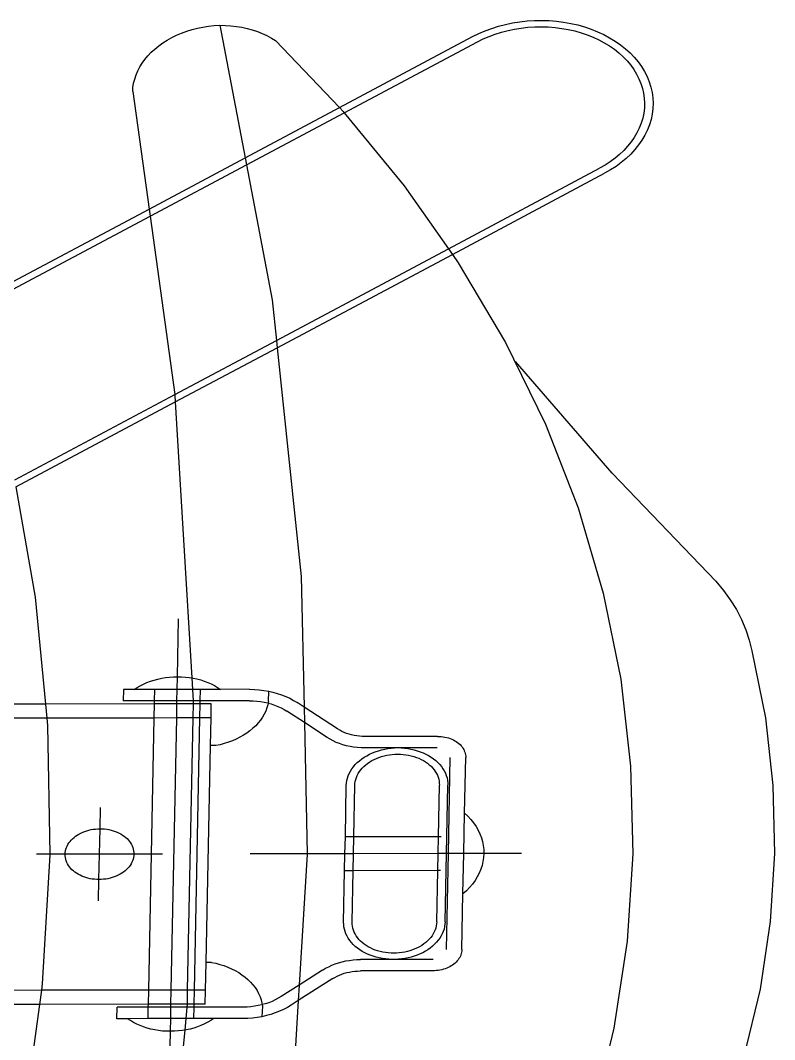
# Model space of a CAD drawing. Extents: x -83 to 83, y -28 to 43.
# Drawn here: x -77.7684 to -77.6009, y -7.412 to -7.1857 of the extents above; entities that cross this region are included whole.
import ezdxf

# ---------------------------------------------------------------- set-up
doc = ezdxf.new("R2010")
doc.units = 0
doc.layers.get('0').update_dxf_attribs({"linetype": 'CONTINUOUS'})

msp = doc.modelspace()

# ---------------------------------------------------------------- linework, layer by layer
for p, q in [((-77.7303, -7.18777), (-77.7291, -7.18746)), ((-77.7291, -7.18746), (-77.72788, -7.18721)), ((-77.72788, -7.18721), (-77.72664, -7.18701)), ((-77.72664, -7.18701), (-77.72538, -7.18687)), ((-77.72538, -7.18687), (-77.72412, -7.18679)), ((-77.72412, -7.18679), (-77.71852, -7.21624)), ((-77.72412, -7.18679), (-77.72289, -7.18682)), ((-77.72289, -7.18682), (-77.72166, -7.18691)), ((-77.72166, -7.18691), (-77.72044, -7.18705)), ((-77.72044, -7.18705), (-77.71925, -7.18725)), ((-77.71925, -7.18725), (-77.71807, -7.18751)), ((-77.71807, -7.18751), (-77.71692, -7.18783)), ((-77.66521, -7.18803), (-77.66374, -7.18749)), ((-77.66374, -7.18749), (-77.66224, -7.18701)), ((-77.66224, -7.18701), (-77.66069, -7.18661)), ((-77.66069, -7.18661), (-77.65912, -7.18628)), ((-77.65912, -7.18628), (-77.65752, -7.18602)), ((-77.65868, -7.18764), (-77.65721, -7.18741)), ((-77.65752, -7.18602), (-77.6559, -7.18584)), ((-77.65721, -7.18741), (-77.65571, -7.18724)), ((-77.6559, -7.18584), (-77.65428, -7.18574)), ((-77.65571, -7.18724), (-77.65421, -7.18715)), ((-77.65428, -7.18574), (-77.65265, -7.18571)), ((-77.65421, -7.18715), (-77.6527, -7.18712)), ((-77.6527, -7.18712), (-77.65119, -7.18717)), ((-77.65265, -7.18571), (-77.65102, -7.18576)), ((-77.65119, -7.18717), (-77.6497, -7.18729)), ((-77.65102, -7.18576), (-77.6494, -7.18589)), ((-77.6497, -7.18729), (-77.64822, -7.18748)), ((-77.6494, -7.18589), (-77.6478, -7.1861)), ((-77.64822, -7.18748), (-77.64676, -7.18774)), ((-77.6478, -7.1861), (-77.64622, -7.18638)), ((-77.64622, -7.18638), (-77.64467, -7.18673)), ((-77.64467, -7.18673), (-77.64316, -7.18716)), ((-77.64316, -7.18716), (-77.64169, -7.18766)), ((-77.7358, -7.1901), (-77.73478, -7.18954)), ((-77.73478, -7.18954), (-77.73372, -7.18902)), ((-77.73372, -7.18902), (-77.73261, -7.18855)), ((-77.73261, -7.18855), (-77.73147, -7.18813)), ((-77.73147, -7.18813), (-77.7303, -7.18777)), ((-77.71692, -7.18783), (-77.7158, -7.1882)), ((-77.7158, -7.1882), (-77.71471, -7.18863)), ((-77.71471, -7.18863), (-77.71367, -7.1891)), ((-77.71367, -7.1891), (-77.71267, -7.18963)), ((-77.71267, -7.18963), (-77.71173, -7.1902)), ((-77.69758, -7.20509), (-77.66799, -7.18932)), ((-77.66799, -7.18932), (-77.66663, -7.18865)), ((-77.66689, -7.19046), (-77.66563, -7.18983)), ((-77.66663, -7.18865), (-77.66521, -7.18803)), ((-77.66563, -7.18983), (-77.66432, -7.18927)), ((-77.66432, -7.18927), (-77.66296, -7.18876)), ((-77.66296, -7.18876), (-77.66157, -7.18832)), ((-77.66157, -7.18832), (-77.66014, -7.18795)), ((-77.66014, -7.18795), (-77.65868, -7.18764)), ((-77.64676, -7.18774), (-77.64532, -7.18806)), ((-77.64532, -7.18806), (-77.64392, -7.18846)), ((-77.64392, -7.18846), (-77.64256, -7.18892)), ((-77.64256, -7.18892), (-77.64124, -7.18945)), ((-77.64169, -7.18766), (-77.64026, -7.18823)), ((-77.64124, -7.18945), (-77.63998, -7.19003)), ((-77.64026, -7.18823), (-77.63889, -7.18886)), ((-77.63889, -7.18886), (-77.63758, -7.18956)), ((-77.63758, -7.18956), (-77.63634, -7.19032)), ((-77.73935, -7.1928), (-77.73855, -7.19207)), ((-77.73855, -7.19207), (-77.73769, -7.19137)), ((-77.73769, -7.19137), (-77.73677, -7.19072)), ((-77.73677, -7.19072), (-77.7358, -7.1901)), ((-77.71173, -7.1902), (-77.69758, -7.20509)), ((-77.69652, -7.20625), (-77.66689, -7.19046)), ((-77.63998, -7.19003), (-77.63876, -7.19068)), ((-77.63876, -7.19068), (-77.63761, -7.19138)), ((-77.63761, -7.19138), (-77.63652, -7.19214)), ((-77.63634, -7.19032), (-77.63516, -7.19114)), ((-77.63516, -7.19114), (-77.63406, -7.19201)), ((-77.63406, -7.19201), (-77.63304, -7.19294)), ((-77.74136, -7.1952), (-77.74075, -7.19437)), ((-77.74075, -7.19437), (-77.74008, -7.19357)), ((-77.74008, -7.19357), (-77.73935, -7.1928)), ((-77.63652, -7.19214), (-77.63551, -7.19295)), ((-77.63551, -7.19295), (-77.63456, -7.19381)), ((-77.63456, -7.19381), (-77.63369, -7.19471)), ((-77.63304, -7.19294), (-77.6321, -7.19391)), ((-77.6321, -7.19391), (-77.63125, -7.19493)), ((-77.74234, -7.19693), (-77.74189, -7.19605)), ((-77.74189, -7.19605), (-77.74136, -7.1952)), ((-77.63369, -7.19471), (-77.6329, -7.19565)), ((-77.6329, -7.19565), (-77.6322, -7.19662)), ((-77.6322, -7.19662), (-77.63158, -7.19763)), ((-77.63125, -7.19493), (-77.63049, -7.19598)), ((-77.63049, -7.19598), (-77.62982, -7.19707)), ((-77.74326, -7.19966), (-77.74303, -7.19873)), ((-77.74303, -7.19873), (-77.74273, -7.19782)), ((-77.74273, -7.19782), (-77.74234, -7.19693)), ((-77.63158, -7.19763), (-77.63106, -7.19867)), ((-77.63106, -7.19867), (-77.63062, -7.19973)), ((-77.62982, -7.19707), (-77.62925, -7.19819)), ((-77.62925, -7.19819), (-77.62878, -7.19934)), ((-77.74348, -7.20152), (-77.74341, -7.20059)), ((-77.74341, -7.20059), (-77.74326, -7.19966)), ((-77.63062, -7.19973), (-77.63028, -7.20081)), ((-77.63028, -7.20081), (-77.63003, -7.2019)), ((-77.62878, -7.19934), (-77.62841, -7.20051)), ((-77.62841, -7.20051), (-77.62814, -7.20169)), ((-77.74348, -7.20152), (-77.73985, -7.22761)), ((-77.63003, -7.2019), (-77.62988, -7.20301)), ((-77.62988, -7.20301), (-77.62983, -7.20412)), ((-77.62814, -7.20169), (-77.62798, -7.20289)), ((-77.62798, -7.20289), (-77.62792, -7.20409)), ((-77.71852, -7.21624), (-77.69758, -7.20509)), ((-77.69758, -7.20509), (-77.69675, -7.20596)), ((-77.62987, -7.20524), (-77.63, -7.20635)), ((-77.62983, -7.20412), (-77.62987, -7.20524)), ((-77.62796, -7.2053), (-77.62811, -7.2065)), ((-77.62792, -7.20409), (-77.62796, -7.2053)), ((-77.71822, -7.21781), (-77.69652, -7.20625)), ((-77.69675, -7.20596), (-77.69652, -7.20625)), ((-77.69652, -7.20625), (-77.68322, -7.22244)), ((-77.63024, -7.20745), (-77.63057, -7.20854)), ((-77.63, -7.20635), (-77.63024, -7.20745)), ((-77.62837, -7.20769), (-77.62872, -7.20887)), ((-77.62811, -7.2065), (-77.62837, -7.20769)), ((-77.63099, -7.20961), (-77.6315, -7.21067)), ((-77.63057, -7.20854), (-77.63099, -7.20961)), ((-77.62918, -7.21003), (-77.62973, -7.21117)), ((-77.62872, -7.20887), (-77.62918, -7.21003)), ((-77.63211, -7.2117), (-77.6328, -7.21269)), ((-77.6315, -7.21067), (-77.63211, -7.2117)), ((-77.63039, -7.21228), (-77.63113, -7.21336)), ((-77.62973, -7.21117), (-77.63039, -7.21228)), ((-77.63443, -7.21459), (-77.63537, -7.21547)), ((-77.63358, -7.21366), (-77.63443, -7.21459)), ((-77.6328, -7.21269), (-77.63358, -7.21366)), ((-77.63197, -7.2144), (-77.6329, -7.2154)), ((-77.63113, -7.21336), (-77.63197, -7.2144)), ((-77.73985, -7.22761), (-77.71852, -7.21624)), ((-77.71852, -7.21624), (-77.71822, -7.21781)), ((-77.63638, -7.21631), (-77.63745, -7.2171)), ((-77.63537, -7.21547), (-77.63638, -7.21631)), ((-77.63391, -7.21636), (-77.635, -7.21727)), ((-77.6329, -7.2154), (-77.63391, -7.21636)), ((-77.73963, -7.22921), (-77.71822, -7.21781)), ((-77.71822, -7.21781), (-77.71252, -7.24774)), ((-77.67339, -7.23642), (-77.6398, -7.21853)), ((-77.6386, -7.21784), (-77.6398, -7.21853)), ((-77.6374, -7.21893), (-77.6387, -7.21967)), ((-77.63745, -7.2171), (-77.6386, -7.21784)), ((-77.63616, -7.21813), (-77.6374, -7.21893)), ((-77.635, -7.21727), (-77.63616, -7.21813)), ((-77.6725, -7.23768), (-77.6387, -7.21967)), ((-77.68322, -7.22244), (-77.67339, -7.23642)), ((-77.78, -7.249), (-77.73985, -7.22761)), ((-77.73985, -7.22761), (-77.73963, -7.22921)), ((-77.77951, -7.25046), (-77.73963, -7.22921)), ((-77.73963, -7.22921), (-77.73413, -7.26878)), ((-77.71157, -7.25677), (-77.67339, -7.23642)), ((-77.67339, -7.23642), (-77.6725, -7.23768)), ((-77.7114, -7.2584), (-77.6725, -7.23768)), ((-77.6725, -7.23768), (-77.67119, -7.23955)), ((-77.67119, -7.23955), (-77.66071, -7.25722)), ((-77.71252, -7.24774), (-77.71157, -7.25677)), ((-77.73413, -7.26878), (-77.71157, -7.25677)), ((-77.71157, -7.25677), (-77.7114, -7.2584)), ((-77.66071, -7.25722), (-77.65183, -7.27538)), ((-77.73401, -7.27044), (-77.7114, -7.2584)), ((-77.7114, -7.2584), (-77.70604, -7.30918)), ((-77.63702, -7.28625), (-77.65847, -7.26146)), ((-77.76968, -7.28772), (-77.73413, -7.26878)), ((-77.73413, -7.26878), (-77.73409, -7.26903)), ((-77.73409, -7.26903), (-77.73401, -7.27044)), ((-77.7694, -7.2893), (-77.73401, -7.27044)), ((-77.73401, -7.27044), (-77.73037, -7.33172)), ((-77.65183, -7.27538), (-77.64458, -7.29395)), ((-77.61401, -7.31025), (-77.63702, -7.28625)), ((-77.7694, -7.2893), (-77.76514, -7.31376)), ((-77.64458, -7.29395), (-77.63899, -7.31286)), ((-77.70604, -7.30918), (-77.70541, -7.33818)), ((-77.61401, -7.31025), (-77.61231, -7.31227)), ((-77.76514, -7.31376), (-77.76285, -7.33751)), ((-77.63899, -7.31286), (-77.6351, -7.33201)), ((-77.61231, -7.31227), (-77.61078, -7.31436)), ((-77.61078, -7.31436), (-77.60944, -7.31652)), ((-77.60944, -7.31652), (-77.60829, -7.31874)), ((-77.73353, -7.33145), (-77.73327, -7.31859)), ((-77.60829, -7.31874), (-77.60732, -7.32101)), ((-77.60732, -7.32101), (-77.60656, -7.32332)), ((-77.60656, -7.32332), (-77.60599, -7.32567)), ((-77.60599, -7.32567), (-77.60299, -7.34057)), ((-77.73952, -7.33245), (-77.73871, -7.33219)), ((-77.73871, -7.33219), (-77.73787, -7.33197)), ((-77.73787, -7.33197), (-77.73702, -7.33179)), ((-77.73702, -7.33179), (-77.73616, -7.33164)), ((-77.73616, -7.33164), (-77.73529, -7.33154)), ((-77.73529, -7.33154), (-77.73441, -7.33148)), ((-77.73441, -7.33148), (-77.73353, -7.33145)), ((-77.73358, -7.33427), (-77.73353, -7.33145)), ((-77.73353, -7.33145), (-77.73265, -7.33147)), ((-77.73265, -7.33147), (-77.73177, -7.33153)), ((-77.73177, -7.33153), (-77.7309, -7.33163)), ((-77.7309, -7.33163), (-77.73037, -7.33172)), ((-77.73037, -7.33172), (-77.73005, -7.33177)), ((-77.73037, -7.33172), (-77.73022, -7.33427)), ((-77.73005, -7.33177), (-77.7292, -7.33195)), ((-77.7292, -7.33195), (-77.72838, -7.33217)), ((-77.72838, -7.33217), (-77.72758, -7.33243)), ((-77.6351, -7.33201), (-77.63291, -7.35134)), ((-77.74552, -7.33429), (-77.74557, -7.33683)), ((-77.74318, -7.33429), (-77.74552, -7.33429)), ((-77.74318, -7.33429), (-77.74251, -7.33385)), ((-77.73867, -7.33428), (-77.74318, -7.33429)), ((-77.74251, -7.33385), (-77.74181, -7.33345)), ((-77.74181, -7.33345), (-77.74108, -7.33308)), ((-77.74108, -7.33308), (-77.74031, -7.33275)), ((-77.74031, -7.33275), (-77.73952, -7.33245)), ((-77.73867, -7.33428), (-77.73872, -7.33682)), ((-77.73358, -7.33427), (-77.73867, -7.33428)), ((-77.73364, -7.33681), (-77.73358, -7.33427)), ((-77.73022, -7.33427), (-77.73358, -7.33427)), ((-77.7285, -7.33426), (-77.73022, -7.33427)), ((-77.73022, -7.33427), (-77.73007, -7.3368)), ((-77.7285, -7.33426), (-77.72855, -7.3368)), ((-77.72399, -7.33426), (-77.7285, -7.33426)), ((-77.72758, -7.33243), (-77.7268, -7.33273)), ((-77.7268, -7.33273), (-77.72604, -7.33306)), ((-77.72604, -7.33306), (-77.72532, -7.33343)), ((-77.72532, -7.33343), (-77.72464, -7.33382)), ((-77.72464, -7.33382), (-77.72399, -7.33426)), ((-77.71751, -7.33424), (-77.72399, -7.33426)), ((-77.71751, -7.33424), (-77.71646, -7.33427)), ((-77.71646, -7.33427), (-77.71541, -7.33434)), ((-77.71541, -7.33434), (-77.71437, -7.33447)), ((-77.71437, -7.33447), (-77.71325, -7.33466)), ((-77.7133, -7.33695), (-77.71325, -7.33466)), ((-77.71325, -7.33466), (-77.71234, -7.33487)), ((-77.73872, -7.33682), (-77.74557, -7.33683)), ((-77.73872, -7.33682), (-77.73873, -7.33747)), ((-77.73364, -7.33681), (-77.73872, -7.33682)), ((-77.73365, -7.33747), (-77.73364, -7.33681)), ((-77.73007, -7.3368), (-77.73364, -7.33681)), ((-77.73007, -7.3369), (-77.73008, -7.33746)), ((-77.72855, -7.3368), (-77.73007, -7.3368)), ((-77.73007, -7.3368), (-77.73007, -7.3369)), ((-77.72855, -7.3368), (-77.72856, -7.33746)), ((-77.71756, -7.33678), (-77.72855, -7.3368)), ((-77.71756, -7.33678), (-77.71673, -7.3368)), ((-77.71673, -7.3368), (-77.71591, -7.33686)), ((-77.71591, -7.33686), (-77.71509, -7.33696)), ((-77.71234, -7.33487), (-77.71136, -7.33514)), ((-77.71136, -7.33514), (-77.7104, -7.33546)), ((-77.7104, -7.33546), (-77.70948, -7.33583)), ((-77.70948, -7.33583), (-77.70859, -7.33623)), ((-77.70859, -7.33623), (-77.70774, -7.33669)), ((-77.70774, -7.33669), (-77.70694, -7.33718)), ((-77.76285, -7.33751), (-77.78959, -7.33756)), ((-77.73873, -7.33747), (-77.76285, -7.33751)), ((-77.76285, -7.33751), (-77.76255, -7.34066)), ((-77.73873, -7.33747), (-77.7388, -7.34062)), ((-77.73365, -7.33747), (-77.73873, -7.33747)), ((-77.73371, -7.34061), (-77.73365, -7.33747)), ((-77.73008, -7.33746), (-77.73365, -7.33747)), ((-77.73008, -7.33746), (-77.73014, -7.34061)), ((-77.72856, -7.33746), (-77.73008, -7.33746)), ((-77.72856, -7.33746), (-77.72863, -7.3406)), ((-77.72602, -7.33745), (-77.72856, -7.33746)), ((-77.72608, -7.3406), (-77.72602, -7.33745)), ((-77.71509, -7.33696), (-77.71428, -7.3371)), ((-77.71428, -7.3371), (-77.71349, -7.33727)), ((-77.71394, -7.33908), (-77.71427, -7.33977)), ((-77.71366, -7.33838), (-77.71394, -7.33908)), ((-77.71345, -7.33767), (-77.71366, -7.33838)), ((-77.71349, -7.33727), (-77.71337, -7.33731)), ((-77.71337, -7.33731), (-77.71345, -7.33767)), ((-77.7133, -7.33695), (-77.71337, -7.33731)), ((-77.71337, -7.33731), (-77.71272, -7.33749)), ((-77.71272, -7.33749), (-77.71197, -7.33774)), ((-77.71197, -7.33774), (-77.71124, -7.33803)), ((-77.71124, -7.33803), (-77.71054, -7.33835)), ((-77.71054, -7.33835), (-77.70987, -7.3387)), ((-77.70987, -7.3387), (-77.70924, -7.33909)), ((-77.70534, -7.34164), (-77.70924, -7.33909)), ((-77.70541, -7.33818), (-77.70694, -7.33718)), ((-77.69797, -7.34304), (-77.70541, -7.33818)), ((-77.70541, -7.33818), (-77.70534, -7.34164)), ((-77.76255, -7.34066), (-77.83642, -7.34078)), ((-77.7388, -7.34062), (-77.76255, -7.34066)), ((-77.76255, -7.34066), (-77.76239, -7.34231)), ((-77.7388, -7.34062), (-77.7394, -7.37083)), ((-77.73371, -7.34061), (-77.7388, -7.34062)), ((-77.73492, -7.40102), (-77.73371, -7.34061)), ((-77.73014, -7.34061), (-77.73371, -7.34061)), ((-77.73014, -7.34061), (-77.73135, -7.40102)), ((-77.72863, -7.3406), (-77.73014, -7.34061)), ((-77.72863, -7.3406), (-77.72983, -7.40101)), ((-77.72608, -7.3406), (-77.72863, -7.3406)), ((-77.7262, -7.34674), (-77.72608, -7.3406)), ((-77.71511, -7.34109), (-77.71562, -7.34172)), ((-77.71466, -7.34044), (-77.71511, -7.34109)), ((-77.71427, -7.33977), (-77.71466, -7.34044)), ((-77.60299, -7.34057), (-77.60131, -7.3556)), ((-77.76239, -7.34231), (-77.76186, -7.37086)), ((-77.71744, -7.34345), (-77.71814, -7.34397)), ((-77.71678, -7.3429), (-77.71744, -7.34345)), ((-77.71617, -7.34232), (-77.71678, -7.3429)), ((-77.71562, -7.34172), (-77.71617, -7.34232)), ((-77.70027, -7.34495), (-77.70534, -7.34164)), ((-77.70534, -7.34164), (-77.7047, -7.37077)), ((-77.69751, -7.34332), (-77.69797, -7.34304)), ((-77.69702, -7.34358), (-77.69751, -7.34332)), ((-77.69651, -7.34382), (-77.69702, -7.34358)), ((-77.72134, -7.34568), (-77.72223, -7.34601)), ((-77.72049, -7.34531), (-77.72134, -7.34568)), ((-77.71967, -7.3449), (-77.72049, -7.34531)), ((-77.71889, -7.34445), (-77.71967, -7.3449)), ((-77.71814, -7.34397), (-77.71889, -7.34445)), ((-77.69963, -7.34534), (-77.70027, -7.34495)), ((-77.69897, -7.34569), (-77.69963, -7.34534)), ((-77.69827, -7.34602), (-77.69897, -7.34569)), ((-77.69598, -7.34403), (-77.69651, -7.34382)), ((-77.69543, -7.34421), (-77.69598, -7.34403)), ((-77.69486, -7.34437), (-77.69543, -7.34421)), ((-77.69429, -7.3445), (-77.69486, -7.34437)), ((-77.6937, -7.3446), (-77.69429, -7.3445)), ((-77.6931, -7.34467), (-77.6937, -7.3446)), ((-77.6925, -7.34471), (-77.6931, -7.34467)), ((-77.69189, -7.34472), (-77.6925, -7.34471)), ((-77.6758, -7.3447), (-77.69189, -7.34472)), ((-77.6758, -7.3447), (-77.67538, -7.34471)), ((-77.67538, -7.34471), (-77.67497, -7.34474)), ((-77.67497, -7.34474), (-77.67456, -7.34479)), ((-77.67456, -7.34479), (-77.67416, -7.34486)), ((-77.67416, -7.34486), (-77.67376, -7.34494)), ((-77.67376, -7.34494), (-77.67337, -7.34505)), ((-77.67337, -7.34505), (-77.673, -7.34518)), ((-77.673, -7.34518), (-77.67263, -7.34532)), ((-77.67263, -7.34532), (-77.67228, -7.34548)), ((-77.67228, -7.34548), (-77.67195, -7.34566)), ((-77.67195, -7.34566), (-77.67163, -7.34586)), ((-77.67163, -7.34586), (-77.67133, -7.34607)), ((-77.72717, -7.39487), (-77.7262, -7.34674)), ((-77.72501, -7.34674), (-77.7262, -7.34674)), ((-77.72406, -7.34654), (-77.72501, -7.34674)), ((-77.72313, -7.34629), (-77.72406, -7.34654)), ((-77.72223, -7.34601), (-77.72313, -7.34629)), ((-77.69754, -7.3463), (-77.69827, -7.34602)), ((-77.69679, -7.34656), (-77.69754, -7.3463)), ((-77.69601, -7.34677), (-77.69679, -7.34656)), ((-77.69522, -7.34695), (-77.69601, -7.34677)), ((-77.69442, -7.34708), (-77.69522, -7.34695)), ((-77.6936, -7.34718), (-77.69442, -7.34708)), ((-77.69277, -7.34724), (-77.6936, -7.34718)), ((-77.69194, -7.34726), (-77.69277, -7.34724)), ((-77.68534, -7.34727), (-77.69194, -7.34726)), ((-77.69026, -7.34837), (-77.6896, -7.34812)), ((-77.6896, -7.34812), (-77.68893, -7.34789)), ((-77.68893, -7.34789), (-77.68823, -7.3477)), ((-77.68823, -7.3477), (-77.68752, -7.34754)), ((-77.68752, -7.34754), (-77.6868, -7.34741)), ((-77.6868, -7.34741), (-77.68607, -7.34732)), ((-77.68607, -7.34732), (-77.68534, -7.34727)), ((-77.6846, -7.34725), (-77.68534, -7.34727)), ((-77.68386, -7.34727), (-77.6846, -7.34725)), ((-77.67585, -7.34723), (-77.68386, -7.34727)), ((-77.68386, -7.34727), (-77.68313, -7.34732)), ((-77.68313, -7.34732), (-77.68241, -7.34741)), ((-77.68241, -7.34741), (-77.68169, -7.34753)), ((-77.68169, -7.34753), (-77.68099, -7.34768)), ((-77.68099, -7.34768), (-77.6803, -7.34788)), ((-77.6803, -7.34788), (-77.67963, -7.3481)), ((-77.67963, -7.3481), (-77.67899, -7.34836)), ((-77.67133, -7.34607), (-77.67105, -7.34629)), ((-77.67105, -7.34629), (-77.67079, -7.34653)), ((-77.67079, -7.34653), (-77.67055, -7.34678)), ((-77.67055, -7.34678), (-77.67034, -7.34704)), ((-77.67034, -7.34704), (-77.67015, -7.34731)), ((-77.67015, -7.34731), (-77.66998, -7.34759)), ((-77.66998, -7.34759), (-77.66984, -7.34788)), ((-77.66984, -7.34788), (-77.66973, -7.34817)), ((-77.66973, -7.34817), (-77.66964, -7.34847)), ((-77.69405, -7.35096), (-77.69361, -7.35052)), ((-77.69361, -7.35052), (-77.69313, -7.3501)), ((-77.69313, -7.3501), (-77.69262, -7.3497)), ((-77.69262, -7.3497), (-77.69207, -7.34933)), ((-77.69207, -7.34933), (-77.6915, -7.34898)), ((-77.6915, -7.34898), (-77.69089, -7.34866)), ((-77.69131, -7.35068), (-77.69085, -7.35037)), ((-77.69089, -7.34866), (-77.69026, -7.34837)), ((-77.69085, -7.35037), (-77.69037, -7.35008)), ((-77.69037, -7.35008), (-77.68987, -7.34982)), ((-77.68987, -7.34982), (-77.68934, -7.34958)), ((-77.68934, -7.34958), (-77.6888, -7.34936)), ((-77.6888, -7.34936), (-77.68823, -7.34917)), ((-77.68823, -7.34917), (-77.68765, -7.34901)), ((-77.68765, -7.34901), (-77.68706, -7.34888)), ((-77.68706, -7.34888), (-77.68646, -7.34878)), ((-77.68646, -7.34878), (-77.68586, -7.3487)), ((-77.68586, -7.3487), (-77.68524, -7.34865)), ((-77.68524, -7.34865), (-77.68463, -7.34864)), ((-77.68463, -7.34864), (-77.68402, -7.34865)), ((-77.68402, -7.34865), (-77.68341, -7.3487)), ((-77.68341, -7.3487), (-77.6828, -7.34877)), ((-77.6828, -7.34877), (-77.6822, -7.34887)), ((-77.6822, -7.34887), (-77.68162, -7.349)), ((-77.68162, -7.349), (-77.68105, -7.34916)), ((-77.68105, -7.34916), (-77.68049, -7.34935)), ((-77.68049, -7.34935), (-77.67995, -7.34956)), ((-77.67995, -7.34956), (-77.67944, -7.3498)), ((-77.67944, -7.3498), (-77.67894, -7.35006)), ((-77.67899, -7.34836), (-77.67837, -7.34864)), ((-77.67894, -7.35006), (-77.67847, -7.35035)), ((-77.67847, -7.35035), (-77.67803, -7.35066)), ((-77.67837, -7.34864), (-77.67778, -7.34896)), ((-77.67778, -7.34896), (-77.67721, -7.3493)), ((-77.67721, -7.3493), (-77.67668, -7.34967)), ((-77.67668, -7.34967), (-77.67619, -7.35007)), ((-77.67619, -7.35007), (-77.67573, -7.35049)), ((-77.67573, -7.35049), (-77.67531, -7.35093)), ((-77.67339, -7.37072), (-77.67297, -7.34939)), ((-77.66978, -7.36175), (-77.66953, -7.34938)), ((-77.66964, -7.34847), (-77.66958, -7.34877)), ((-77.66958, -7.34877), (-77.66954, -7.34908)), ((-77.66954, -7.34908), (-77.66953, -7.34938)), ((-77.69539, -7.35292), (-77.69512, -7.35241)), ((-77.69512, -7.35241), (-77.6948, -7.35191)), ((-77.6948, -7.35191), (-77.69444, -7.35143)), ((-77.69444, -7.35143), (-77.69405, -7.35096)), ((-77.69339, -7.35294), (-77.69313, -7.35252)), ((-77.69313, -7.35252), (-77.69283, -7.35212)), ((-77.69283, -7.35212), (-77.6925, -7.35173)), ((-77.6925, -7.35173), (-77.69213, -7.35136)), ((-77.69213, -7.35136), (-77.69174, -7.35101)), ((-77.69174, -7.35101), (-77.69131, -7.35068)), ((-77.67803, -7.35066), (-77.67762, -7.35099)), ((-77.67762, -7.35099), (-77.67723, -7.35134)), ((-77.67723, -7.35134), (-77.67688, -7.35171)), ((-77.67688, -7.35171), (-77.67657, -7.35209)), ((-77.67657, -7.35209), (-77.67629, -7.35249)), ((-77.67629, -7.35249), (-77.67604, -7.35291)), ((-77.67531, -7.35093), (-77.67493, -7.3514)), ((-77.67493, -7.3514), (-77.67459, -7.35188)), ((-77.67459, -7.35188), (-77.67429, -7.35237)), ((-77.67429, -7.35237), (-77.67404, -7.35288)), ((-77.63291, -7.35134), (-77.63243, -7.37075)), ((-77.69604, -7.35559), (-77.696, -7.35505)), ((-77.696, -7.35505), (-77.69592, -7.35451)), ((-77.69592, -7.35451), (-77.69579, -7.35397)), ((-77.69579, -7.35397), (-77.69561, -7.35344)), ((-77.69561, -7.35344), (-77.69539, -7.35292)), ((-77.69413, -7.35514), (-77.69406, -7.35469)), ((-77.69406, -7.35469), (-77.69395, -7.35424)), ((-77.69395, -7.35424), (-77.6938, -7.3538)), ((-77.6938, -7.3538), (-77.69361, -7.35336)), ((-77.69361, -7.35336), (-77.69339, -7.35294)), ((-77.67604, -7.35291), (-77.67583, -7.35333)), ((-77.67583, -7.35333), (-77.67566, -7.35377)), ((-77.67566, -7.35377), (-77.67553, -7.35421)), ((-77.67553, -7.35421), (-77.67544, -7.35465)), ((-77.67544, -7.35465), (-77.67539, -7.35511)), ((-77.67404, -7.35288), (-77.67384, -7.3534)), ((-77.67384, -7.3534), (-77.67368, -7.35393)), ((-77.67368, -7.35393), (-77.67357, -7.35447)), ((-77.67357, -7.35447), (-77.67351, -7.35501)), ((-77.67351, -7.35501), (-77.6735, -7.35556)), ((-77.69626, -7.367), (-77.69604, -7.35559)), ((-77.69439, -7.36699), (-77.69416, -7.35559)), ((-77.69416, -7.35559), (-77.69413, -7.35514)), ((-77.6756, -7.36696), (-77.67538, -7.35556)), ((-77.67539, -7.35511), (-77.67538, -7.35556)), ((-77.6738, -7.37072), (-77.6735, -7.35556)), ((-77.60131, -7.3556), (-77.60094, -7.37069)), ((-77.75073, -7.36521), (-77.75064, -7.36051)), ((-77.66996, -7.37071), (-77.66978, -7.36175)), ((-77.66978, -7.36175), (-77.66905, -7.36244)), ((-77.66905, -7.36244), (-77.66838, -7.36317)), ((-77.66838, -7.36317), (-77.66777, -7.36392)), ((-77.66777, -7.36392), (-77.66724, -7.36471)), ((-77.7554, -7.36638), (-77.75499, -7.36616)), ((-77.75499, -7.36616), (-77.75456, -7.36597)), ((-77.75456, -7.36597), (-77.75412, -7.36579)), ((-77.75412, -7.36579), (-77.75366, -7.36564)), ((-77.75366, -7.36564), (-77.75319, -7.36551)), ((-77.75319, -7.36551), (-77.75271, -7.3654)), ((-77.75271, -7.3654), (-77.75222, -7.36532)), ((-77.75222, -7.36532), (-77.75173, -7.36526)), ((-77.75173, -7.36526), (-77.75123, -7.36522)), ((-77.75123, -7.36522), (-77.75073, -7.36521)), ((-77.75084, -7.37084), (-77.75073, -7.36521)), ((-77.75073, -7.36521), (-77.75023, -7.36522)), ((-77.75023, -7.36522), (-77.74974, -7.36525)), ((-77.74974, -7.36525), (-77.74924, -7.36531)), ((-77.74924, -7.36531), (-77.74876, -7.3654)), ((-77.74876, -7.3654), (-77.74828, -7.3655)), ((-77.74828, -7.3655), (-77.74782, -7.36563)), ((-77.74782, -7.36563), (-77.74737, -7.36578)), ((-77.74737, -7.36578), (-77.74693, -7.36596)), ((-77.74693, -7.36596), (-77.74651, -7.36615)), ((-77.74651, -7.36615), (-77.74611, -7.36636)), ((-77.74611, -7.36636), (-77.74573, -7.3666)), ((-77.66724, -7.36471), (-77.66677, -7.36552)), ((-77.66677, -7.36552), (-77.66637, -7.36635)), ((-77.66637, -7.36635), (-77.66605, -7.3672)), ((-77.75785, -7.3687), (-77.75763, -7.36836)), ((-77.75763, -7.36836), (-77.75739, -7.36804)), ((-77.75739, -7.36804), (-77.75712, -7.36772)), ((-77.75712, -7.36772), (-77.75683, -7.36742)), ((-77.75683, -7.36742), (-77.7565, -7.36714)), ((-77.7565, -7.36714), (-77.75616, -7.36687)), ((-77.75616, -7.36687), (-77.75579, -7.36661)), ((-77.75579, -7.36661), (-77.7554, -7.36638)), ((-77.74573, -7.3666), (-77.74537, -7.36685)), ((-77.74537, -7.36685), (-77.74503, -7.36712)), ((-77.74503, -7.36712), (-77.74472, -7.3674)), ((-77.74472, -7.3674), (-77.74444, -7.3677)), ((-77.74444, -7.3677), (-77.74418, -7.36801)), ((-77.74418, -7.36801), (-77.74395, -7.36834)), ((-77.74395, -7.36834), (-77.74375, -7.36868)), ((-77.69634, -7.37075), (-77.69626, -7.367)), ((-77.69439, -7.36699), (-77.69626, -7.367)), ((-77.69446, -7.37075), (-77.69439, -7.36699)), ((-77.6756, -7.36696), (-77.69439, -7.36699)), ((-77.67568, -7.37072), (-77.6756, -7.36696)), ((-77.67497, -7.36696), (-77.6756, -7.36696)), ((-77.66605, -7.3672), (-77.6658, -7.36806)), ((-77.6658, -7.36806), (-77.66563, -7.36894)), ((-77.76186, -7.37086), (-77.76483, -7.37087)), ((-77.75847, -7.37086), (-77.76186, -7.37086)), ((-77.76186, -7.37086), (-77.76186, -7.37096)), ((-77.75847, -7.37086), (-77.75845, -7.37049)), ((-77.75084, -7.37084), (-77.75847, -7.37086)), ((-77.75846, -7.37123), (-77.75847, -7.37086)), ((-77.75845, -7.37049), (-77.75839, -7.37012)), ((-77.75839, -7.37012), (-77.7583, -7.36976)), ((-77.7583, -7.36976), (-77.75818, -7.3694)), ((-77.75818, -7.3694), (-77.75803, -7.36904)), ((-77.75803, -7.36904), (-77.75785, -7.3687)), ((-77.75096, -7.37648), (-77.75084, -7.37084)), ((-77.74321, -7.37083), (-77.75084, -7.37084)), ((-77.74375, -7.36868), (-77.74358, -7.36902)), ((-77.74358, -7.36902), (-77.74344, -7.36937)), ((-77.74344, -7.36937), (-77.74334, -7.36973)), ((-77.74334, -7.36973), (-77.74326, -7.3701)), ((-77.74326, -7.3701), (-77.74322, -7.37046)), ((-77.74321, -7.37083), (-77.74324, -7.3712)), ((-77.74322, -7.37046), (-77.74321, -7.37083)), ((-77.7394, -7.37083), (-77.74321, -7.37083)), ((-77.7394, -7.37083), (-77.74, -7.40103)), ((-77.73686, -7.37082), (-77.7394, -7.37083)), ((-77.7047, -7.37077), (-77.71736, -7.37079)), ((-77.7047, -7.37086), (-77.70649, -7.3999)), ((-77.69634, -7.37075), (-77.7047, -7.37077)), ((-77.7047, -7.37077), (-77.7047, -7.37086)), ((-77.69641, -7.37451), (-77.69634, -7.37075)), ((-77.69446, -7.37075), (-77.69634, -7.37075)), ((-77.69453, -7.37451), (-77.69446, -7.37075)), ((-77.67568, -7.37072), (-77.69446, -7.37075)), ((-77.67575, -7.37448), (-77.67568, -7.37072)), ((-77.6738, -7.37072), (-77.67568, -7.37072)), ((-77.6741, -7.38588), (-77.6738, -7.37072)), ((-77.67382, -7.39204), (-77.67339, -7.37072)), ((-77.67339, -7.37072), (-77.6738, -7.37072)), ((-77.66996, -7.37071), (-77.67339, -7.37072)), ((-77.67014, -7.37967), (-77.66996, -7.37071)), ((-77.66551, -7.3707), (-77.66996, -7.37071)), ((-77.66563, -7.36894), (-77.66553, -7.36982)), ((-77.66551, -7.3707), (-77.66556, -7.37159)), ((-77.66553, -7.36982), (-77.66551, -7.3707)), ((-77.65718, -7.37069), (-77.66551, -7.3707)), ((-77.63243, -7.37075), (-77.63368, -7.39016)), ((-77.60094, -7.37069), (-77.6019, -7.38579)), ((-77.76186, -7.37096), (-77.76354, -7.39961)), ((-77.75842, -7.37159), (-77.75846, -7.37123)), ((-77.75835, -7.37196), (-77.75842, -7.37159)), ((-77.75824, -7.37232), (-77.75835, -7.37196)), ((-77.7581, -7.37267), (-77.75824, -7.37232)), ((-77.75793, -7.37301), (-77.7581, -7.37267)), ((-77.75773, -7.37335), (-77.75793, -7.37301)), ((-77.74384, -7.37299), (-77.74405, -7.37333)), ((-77.74365, -7.37264), (-77.74384, -7.37299)), ((-77.7435, -7.37229), (-77.74365, -7.37264)), ((-77.74338, -7.37193), (-77.7435, -7.37229)), ((-77.74329, -7.37157), (-77.74338, -7.37193)), ((-77.74324, -7.3712), (-77.74329, -7.37157)), ((-77.6657, -7.37247), (-77.6659, -7.37335)), ((-77.66556, -7.37159), (-77.6657, -7.37247)), ((-77.75751, -7.37367), (-77.75773, -7.37335)), ((-77.75725, -7.37399), (-77.75751, -7.37367)), ((-77.75696, -7.37429), (-77.75725, -7.37399)), ((-77.75665, -7.37457), (-77.75696, -7.37429)), ((-77.75632, -7.37484), (-77.75665, -7.37457)), ((-77.75596, -7.37509), (-77.75632, -7.37484)), ((-77.75558, -7.37532), (-77.75596, -7.37509)), ((-77.75517, -7.37554), (-77.75558, -7.37532)), ((-77.74629, -7.37531), (-77.7467, -7.37552)), ((-77.7459, -7.37507), (-77.74629, -7.37531)), ((-77.74553, -7.37482), (-77.7459, -7.37507)), ((-77.74518, -7.37455), (-77.74553, -7.37482)), ((-77.74486, -7.37427), (-77.74518, -7.37455)), ((-77.74456, -7.37397), (-77.74486, -7.37427)), ((-77.74429, -7.37365), (-77.74456, -7.37397)), ((-77.74405, -7.37333), (-77.74429, -7.37365)), ((-77.69664, -7.38592), (-77.69641, -7.37451)), ((-77.69453, -7.37451), (-77.69641, -7.37451)), ((-77.69476, -7.38591), (-77.69453, -7.37451)), ((-77.67575, -7.37448), (-77.69453, -7.37451)), ((-77.67598, -7.38588), (-77.67575, -7.37448)), ((-77.67512, -7.37448), (-77.67575, -7.37448)), ((-77.66655, -7.37506), (-77.66697, -7.37589)), ((-77.66619, -7.37421), (-77.66655, -7.37506)), ((-77.6659, -7.37335), (-77.66619, -7.37421)), ((-77.75475, -7.37573), (-77.75517, -7.37554)), ((-77.75432, -7.37591), (-77.75475, -7.37573)), ((-77.75387, -7.37606), (-77.75432, -7.37591)), ((-77.7534, -7.37619), (-77.75387, -7.37606)), ((-77.75293, -7.37629), (-77.7534, -7.37619)), ((-77.75244, -7.37638), (-77.75293, -7.37629)), ((-77.75195, -7.37643), (-77.75244, -7.37638)), ((-77.75145, -7.37647), (-77.75195, -7.37643)), ((-77.75096, -7.37648), (-77.75145, -7.37647)), ((-77.75105, -7.38118), (-77.75096, -7.37648)), ((-77.75046, -7.37647), (-77.75096, -7.37648)), ((-77.74996, -7.37643), (-77.75046, -7.37647)), ((-77.74946, -7.37637), (-77.74996, -7.37643)), ((-77.74898, -7.37629), (-77.74946, -7.37637)), ((-77.7485, -7.37618), (-77.74898, -7.37629)), ((-77.74803, -7.37605), (-77.7485, -7.37618)), ((-77.74757, -7.37589), (-77.74803, -7.37605)), ((-77.74713, -7.37572), (-77.74757, -7.37589)), ((-77.7467, -7.37552), (-77.74713, -7.37572)), ((-77.66804, -7.37749), (-77.66868, -7.37825)), ((-77.66747, -7.3767), (-77.66804, -7.37749)), ((-77.66697, -7.37589), (-77.66747, -7.3767)), ((-77.67038, -7.39204), (-77.67014, -7.37967)), ((-77.66938, -7.37898), (-77.67014, -7.37967)), ((-77.66868, -7.37825), (-77.66938, -7.37898)), ((-77.69663, -7.38645), (-77.69664, -7.38592)), ((-77.69657, -7.38698), (-77.69663, -7.38645)), ((-77.69475, -7.38637), (-77.69476, -7.38591)), ((-77.6947, -7.38682), (-77.69475, -7.38637)), ((-77.67601, -7.38634), (-77.67608, -7.38679)), ((-77.67598, -7.38588), (-77.67601, -7.38634)), ((-77.67414, -7.38641), (-77.67422, -7.38694)), ((-77.6741, -7.38588), (-77.67414, -7.38641)), ((-77.6019, -7.38579), (-77.60418, -7.40083)), ((-77.69646, -7.38751), (-77.69657, -7.38698)), ((-77.69631, -7.38803), (-77.69646, -7.38751)), ((-77.69612, -7.38854), (-77.69631, -7.38803)), ((-77.69588, -7.38904), (-77.69612, -7.38854)), ((-77.69461, -7.38727), (-77.6947, -7.38682)), ((-77.69448, -7.38771), (-77.69461, -7.38727)), ((-77.69431, -7.38814), (-77.69448, -7.38771)), ((-77.6941, -7.38857), (-77.69431, -7.38814)), ((-77.69385, -7.38898), (-77.6941, -7.38857)), ((-77.69357, -7.38938), (-77.69385, -7.38898)), ((-77.67701, -7.38895), (-77.67731, -7.38935)), ((-77.67675, -7.38854), (-77.67701, -7.38895)), ((-77.67652, -7.38811), (-77.67675, -7.38854)), ((-77.67634, -7.38768), (-77.67652, -7.38811)), ((-77.67619, -7.38724), (-77.67634, -7.38768)), ((-77.67608, -7.38679), (-77.67619, -7.38724)), ((-77.67473, -7.3885), (-77.67499, -7.389)), ((-77.67451, -7.38799), (-77.67473, -7.3885)), ((-77.67434, -7.38747), (-77.67451, -7.38799)), ((-77.67422, -7.38694), (-77.67434, -7.38747)), ((-77.6956, -7.38953), (-77.69588, -7.38904)), ((-77.69527, -7.39), (-77.6956, -7.38953)), ((-77.69491, -7.39046), (-77.69527, -7.39)), ((-77.6945, -7.39089), (-77.69491, -7.39046)), ((-77.69406, -7.39131), (-77.6945, -7.39089)), ((-77.69325, -7.38976), (-77.69357, -7.38938)), ((-77.6929, -7.39013), (-77.69325, -7.38976)), ((-77.69252, -7.39048), (-77.6929, -7.39013)), ((-77.69211, -7.39081), (-77.69252, -7.39048)), ((-77.69167, -7.39112), (-77.69211, -7.39081)), ((-77.6912, -7.39141), (-77.69167, -7.39112)), ((-77.67928, -7.3911), (-77.67976, -7.39139)), ((-77.67883, -7.39079), (-77.67928, -7.3911)), ((-77.6784, -7.39046), (-77.67883, -7.39079)), ((-77.67801, -7.39011), (-77.6784, -7.39046)), ((-77.67764, -7.38974), (-77.67801, -7.39011)), ((-77.67731, -7.38935), (-77.67764, -7.38974)), ((-77.67644, -7.39086), (-77.6769, -7.39128)), ((-77.67602, -7.39042), (-77.67644, -7.39086)), ((-77.67563, -7.38997), (-77.67602, -7.39042)), ((-77.67529, -7.38949), (-77.67563, -7.38997)), ((-77.67499, -7.389), (-77.67529, -7.38949)), ((-77.63368, -7.39016), (-77.63664, -7.40949)), ((-77.69358, -7.3917), (-77.69406, -7.39131)), ((-77.69307, -7.39207), (-77.69358, -7.3917)), ((-77.69253, -7.39242), (-77.69307, -7.39207)), ((-77.69195, -7.39274), (-77.69253, -7.39242)), ((-77.69135, -7.39303), (-77.69195, -7.39274)), ((-77.69073, -7.39329), (-77.69135, -7.39303)), ((-77.6907, -7.39167), (-77.6912, -7.39141)), ((-77.69008, -7.39352), (-77.69073, -7.39329)), ((-77.69019, -7.39191), (-77.6907, -7.39167)), ((-77.68965, -7.39213), (-77.69019, -7.39191)), ((-77.68942, -7.39372), (-77.69008, -7.39352)), ((-77.68909, -7.39231), (-77.68965, -7.39213)), ((-77.68852, -7.39247), (-77.68909, -7.39231)), ((-77.68793, -7.3926), (-77.68852, -7.39247)), ((-77.68734, -7.3927), (-77.68793, -7.3926)), ((-77.68673, -7.39278), (-77.68734, -7.3927)), ((-77.68612, -7.39282), (-77.68673, -7.39278)), ((-77.68551, -7.39283), (-77.68612, -7.39282)), ((-77.68489, -7.39282), (-77.68551, -7.39283)), ((-77.68428, -7.39277), (-77.68489, -7.39282)), ((-77.68367, -7.3927), (-77.68428, -7.39277)), ((-77.68307, -7.39259), (-77.68367, -7.3927)), ((-77.68248, -7.39246), (-77.68307, -7.39259)), ((-77.68191, -7.3923), (-77.68248, -7.39246)), ((-77.68134, -7.39211), (-77.68191, -7.3923)), ((-77.68096, -7.3935), (-77.68163, -7.39371)), ((-77.6808, -7.3919), (-77.68134, -7.39211)), ((-77.68031, -7.39327), (-77.68096, -7.3935)), ((-77.68027, -7.39166), (-77.6808, -7.3919)), ((-77.67967, -7.39301), (-77.68031, -7.39327)), ((-77.67976, -7.39139), (-77.68027, -7.39166)), ((-77.67906, -7.39272), (-77.67967, -7.39301)), ((-77.67847, -7.3924), (-77.67906, -7.39272)), ((-77.67792, -7.39205), (-77.67847, -7.3924)), ((-77.67739, -7.39168), (-77.67792, -7.39205)), ((-77.6769, -7.39128), (-77.67739, -7.39168)), ((-77.67072, -7.39349), (-77.67086, -7.39377)), ((-77.67061, -7.39321), (-77.67072, -7.39349)), ((-77.67051, -7.39292), (-77.67061, -7.39321)), ((-77.67044, -7.39263), (-77.67051, -7.39292)), ((-77.6704, -7.39233), (-77.67044, -7.39263)), ((-77.67038, -7.39204), (-77.6704, -7.39233)), ((-77.72729, -7.40101), (-77.72717, -7.39487)), ((-77.72597, -7.39487), (-77.72717, -7.39487)), ((-77.72597, -7.39487), (-77.72503, -7.39507)), ((-77.72503, -7.39507), (-77.72411, -7.39531)), ((-77.72411, -7.39531), (-77.72321, -7.39559)), ((-77.72321, -7.39559), (-77.72234, -7.39592)), ((-77.69996, -7.39583), (-77.69925, -7.3955)), ((-77.69925, -7.3955), (-77.69851, -7.39521)), ((-77.69851, -7.39521), (-77.69775, -7.39496)), ((-77.69775, -7.39496), (-77.69697, -7.39474)), ((-77.69697, -7.39474), (-77.69617, -7.39456)), ((-77.69617, -7.39456), (-77.69536, -7.39442)), ((-77.69536, -7.39442), (-77.69454, -7.39432)), ((-77.69454, -7.39432), (-77.69371, -7.39426)), ((-77.69371, -7.39426), (-77.69288, -7.39424)), ((-77.6859, -7.39422), (-77.69288, -7.39424)), ((-77.68874, -7.39389), (-77.68942, -7.39372)), ((-77.68804, -7.39402), (-77.68874, -7.39389)), ((-77.68733, -7.39412), (-77.68804, -7.39402)), ((-77.68662, -7.39419), (-77.68733, -7.39412)), ((-77.6859, -7.39422), (-77.68662, -7.39419)), ((-77.68518, -7.39422), (-77.6859, -7.39422)), ((-77.68445, -7.39418), (-77.68518, -7.39422)), ((-77.67678, -7.39421), (-77.68518, -7.39422)), ((-77.68374, -7.39411), (-77.68445, -7.39418)), ((-77.68302, -7.39401), (-77.68374, -7.39411)), ((-77.68232, -7.39387), (-77.68302, -7.39401)), ((-77.68163, -7.39371), (-77.68232, -7.39387)), ((-77.67276, -7.39566), (-77.67308, -7.39584)), ((-77.67246, -7.39547), (-77.67276, -7.39566)), ((-77.67217, -7.39526), (-77.67246, -7.39547)), ((-77.6719, -7.39504), (-77.67217, -7.39526)), ((-77.67165, -7.3948), (-77.6719, -7.39504)), ((-77.67142, -7.39456), (-77.67165, -7.3948)), ((-77.67121, -7.3943), (-77.67142, -7.39456)), ((-77.67103, -7.39404), (-77.67121, -7.3943)), ((-77.67086, -7.39377), (-77.67103, -7.39404)), ((-77.72234, -7.39592), (-77.72151, -7.39629)), ((-77.72151, -7.39629), (-77.7207, -7.39669)), ((-77.7207, -7.39669), (-77.71994, -7.39714)), ((-77.71994, -7.39714), (-77.71921, -7.39762)), ((-77.71921, -7.39762), (-77.71853, -7.39813)), ((-77.7013, -7.39657), (-77.70649, -7.3999)), ((-77.7013, -7.39657), (-77.70065, -7.39618)), ((-77.70065, -7.39618), (-77.69996, -7.39583)), ((-77.6986, -7.3982), (-77.6981, -7.39793)), ((-77.6981, -7.39793), (-77.69758, -7.3977)), ((-77.69758, -7.3977), (-77.69704, -7.39749)), ((-77.69704, -7.39749), (-77.69649, -7.3973)), ((-77.69649, -7.3973), (-77.69591, -7.39714)), ((-77.69591, -7.39714), (-77.69533, -7.39701)), ((-77.69533, -7.39701), (-77.69474, -7.39691)), ((-77.69474, -7.39691), (-77.69414, -7.39683)), ((-77.69414, -7.39683), (-77.69354, -7.39679)), ((-77.69354, -7.39679), (-77.69293, -7.39677)), ((-77.67683, -7.39675), (-77.69293, -7.39677)), ((-77.67643, -7.39674), (-77.67683, -7.39675)), ((-77.67604, -7.39671), (-77.67643, -7.39674)), ((-77.67564, -7.39666), (-77.67604, -7.39671)), ((-77.67525, -7.3966), (-77.67564, -7.39666)), ((-77.67486, -7.39651), (-77.67525, -7.3966)), ((-77.67449, -7.39641), (-77.67486, -7.39651)), ((-77.67412, -7.3963), (-77.67449, -7.39641)), ((-77.67376, -7.39616), (-77.67412, -7.3963)), ((-77.67341, -7.39601), (-77.67376, -7.39616)), ((-77.67308, -7.39584), (-77.67341, -7.39601)), ((-77.76354, -7.39961), (-77.76374, -7.40107)), ((-77.71853, -7.39813), (-77.71789, -7.39868)), ((-77.71789, -7.39868), (-77.71731, -7.39925)), ((-77.71731, -7.39925), (-77.71678, -7.39986)), ((-77.71678, -7.39986), (-77.7163, -7.40048)), ((-77.70649, -7.3999), (-77.7105, -7.40246)), ((-77.69907, -7.39848), (-77.7067, -7.40336)), ((-77.70649, -7.3999), (-77.7067, -7.40336)), ((-77.69907, -7.39848), (-77.6986, -7.3982)), ((-77.76374, -7.40107), (-77.83763, -7.40119)), ((-77.76374, -7.40107), (-77.76416, -7.40422)), ((-77.74, -7.40103), (-77.76374, -7.40107)), ((-77.74, -7.40103), (-77.74007, -7.40418)), ((-77.73492, -7.40102), (-77.74, -7.40103)), ((-77.73498, -7.40417), (-77.73492, -7.40102)), ((-77.73135, -7.40102), (-77.73492, -7.40102)), ((-77.73135, -7.40102), (-77.73141, -7.40416)), ((-77.72983, -7.40101), (-77.73135, -7.40102)), ((-77.72983, -7.40101), (-77.72989, -7.40416)), ((-77.72729, -7.40101), (-77.72983, -7.40101)), ((-77.72735, -7.40416), (-77.72729, -7.40101)), ((-77.7163, -7.40048), (-77.71587, -7.40113)), ((-77.71587, -7.40113), (-77.71551, -7.4018)), ((-77.71551, -7.4018), (-77.7152, -7.40249)), ((-77.7152, -7.40249), (-77.71495, -7.40319)), ((-77.7105, -7.40246), (-77.71115, -7.40285)), ((-77.60418, -7.40083), (-77.60777, -7.41574)), ((-77.76416, -7.40422), (-77.8377, -7.40434)), ((-77.76416, -7.40422), (-77.76742, -7.42818)), ((-77.74007, -7.40418), (-77.76416, -7.40422)), ((-77.74008, -7.40484), (-77.74692, -7.40485)), ((-77.74008, -7.40484), (-77.74013, -7.40737)), ((-77.74007, -7.40418), (-77.74008, -7.40484)), ((-77.73499, -7.40483), (-77.74008, -7.40484)), ((-77.73498, -7.40417), (-77.74007, -7.40418)), ((-77.73504, -7.40737), (-77.73499, -7.40483)), ((-77.73499, -7.40483), (-77.73498, -7.40417)), ((-77.73142, -7.40482), (-77.73499, -7.40483)), ((-77.73141, -7.40416), (-77.73498, -7.40417)), ((-77.73141, -7.40416), (-77.73142, -7.40482)), ((-77.72991, -7.40482), (-77.73142, -7.40482)), ((-77.73142, -7.40482), (-77.73142, -7.40491)), ((-77.72989, -7.40416), (-77.73141, -7.40416)), ((-77.72991, -7.40482), (-77.72996, -7.40736)), ((-77.72989, -7.40416), (-77.72991, -7.40482)), ((-77.71892, -7.4048), (-77.72991, -7.40482)), ((-77.72735, -7.40416), (-77.72989, -7.40416)), ((-77.71809, -7.40478), (-77.71892, -7.4048)), ((-77.71726, -7.40472), (-77.71809, -7.40478)), ((-77.71644, -7.40462), (-77.71726, -7.40472)), ((-77.71563, -7.40448), (-77.71644, -7.40462)), ((-77.71483, -7.4043), (-77.71563, -7.40448)), ((-77.71495, -7.40319), (-77.71477, -7.4039)), ((-77.71471, -7.40426), (-77.71483, -7.4043)), ((-77.71464, -7.40462), (-77.71479, -7.40693)), ((-77.71477, -7.4039), (-77.71471, -7.40426)), ((-77.71405, -7.40408), (-77.71471, -7.40426)), ((-77.71471, -7.40426), (-77.71464, -7.40462)), ((-77.71328, -7.40383), (-77.71405, -7.40408)), ((-77.71254, -7.40354), (-77.71328, -7.40383)), ((-77.71183, -7.40321), (-77.71254, -7.40354)), ((-77.71115, -7.40285), (-77.71183, -7.40321)), ((-77.70828, -7.40437), (-77.7091, -7.40486)), ((-77.7067, -7.40336), (-77.7085, -7.43257)), ((-77.7067, -7.40336), (-77.70828, -7.40437)), ((-77.74698, -7.40739), (-77.74692, -7.40485)), ((-77.73142, -7.40491), (-77.73167, -7.40736)), ((-77.71479, -7.40693), (-77.71582, -7.40711)), ((-77.71377, -7.4067), (-77.71479, -7.40693)), ((-77.71278, -7.40642), (-77.71377, -7.4067)), ((-77.71181, -7.4061), (-77.71278, -7.40642)), ((-77.71087, -7.40573), (-77.71181, -7.4061)), ((-77.70997, -7.40532), (-77.71087, -7.40573)), ((-77.7091, -7.40486), (-77.70997, -7.40532)), ((-77.74464, -7.40738), (-77.74698, -7.40739)), ((-77.74013, -7.40737), (-77.74464, -7.40738)), ((-77.74399, -7.40781), (-77.74464, -7.40738)), ((-77.7433, -7.40821), (-77.74399, -7.40781)), ((-77.74258, -7.40858), (-77.7433, -7.40821)), ((-77.74183, -7.40891), (-77.74258, -7.40858)), ((-77.74105, -7.4092), (-77.74183, -7.40891)), ((-77.74025, -7.40946), (-77.74105, -7.4092)), ((-77.73504, -7.40737), (-77.74013, -7.40737)), ((-77.7351, -7.41018), (-77.73504, -7.40737)), ((-77.73167, -7.40736), (-77.73504, -7.40737)), ((-77.73167, -7.40736), (-77.73192, -7.4099)), ((-77.72996, -7.40736), (-77.73167, -7.40736)), ((-77.72544, -7.40735), (-77.72996, -7.40736)), ((-77.72911, -7.40918), (-77.72992, -7.40945)), ((-77.72832, -7.40889), (-77.72911, -7.40918)), ((-77.72755, -7.40855), (-77.72832, -7.40889)), ((-77.72682, -7.40818), (-77.72755, -7.40855)), ((-77.72611, -7.40778), (-77.72682, -7.40818)), ((-77.72544, -7.40735), (-77.72611, -7.40778)), ((-77.71897, -7.40734), (-77.72544, -7.40735)), ((-77.71791, -7.40731), (-77.71897, -7.40734)), ((-77.71686, -7.40723), (-77.71791, -7.40731)), ((-77.71582, -7.40711), (-77.71686, -7.40723)), ((-77.73942, -7.40968), (-77.74025, -7.40946)), ((-77.73858, -7.40986), (-77.73942, -7.40968)), ((-77.73772, -7.41), (-77.73858, -7.40986)), ((-77.73192, -7.4099), (-77.738, -7.47123)), ((-77.73686, -7.41011), (-77.73772, -7.41)), ((-77.73598, -7.41017), (-77.73686, -7.41011)), ((-77.7351, -7.41018), (-77.73598, -7.41017)), ((-77.73534, -7.42241), (-77.7351, -7.41018)), ((-77.73422, -7.41016), (-77.7351, -7.41018)), ((-77.73334, -7.4101), (-77.73422, -7.41016)), ((-77.73247, -7.41), (-77.73334, -7.4101)), ((-77.73192, -7.4099), (-77.73247, -7.41)), ((-77.7316, -7.40985), (-77.73192, -7.4099)), ((-77.73075, -7.40967), (-77.7316, -7.40985)), ((-77.72992, -7.40945), (-77.73075, -7.40967)), ((-77.63664, -7.40949), (-77.64129, -7.42866))]:
    msp.add_line(p, q)

doc.saveas('drawing.dxf')
